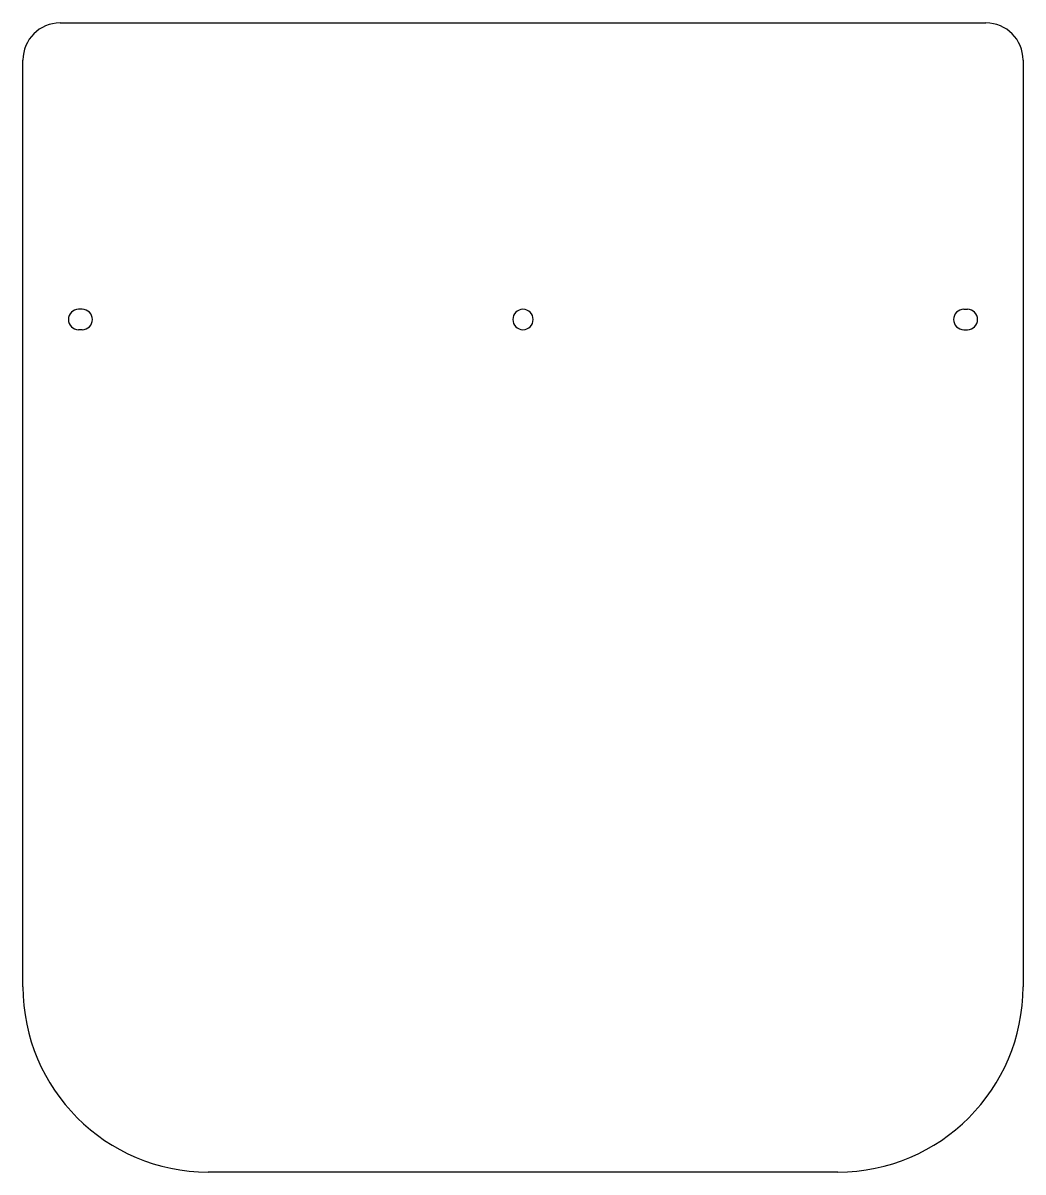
# Model space of a CAD drawing. Header units: millimetres. Extents: x 98 to 368, y 105 to 415.
import ezdxf

# ---------------------------------------------------------------- set-up
doc = ezdxf.new("R2010")
doc.units = ezdxf.units.MM
doc.header["$MEASUREMENT"] = 0
doc.layers.add('INTERIOR_PROFILES', color=7, linetype='Continuous')
doc.layers.add('OUTER_PROFILES', color=7, linetype='Continuous')

msp = doc.modelspace()

# ---------------------------------------------------------------- linework, layer by layer
at = {"linetype": 'Continuous'}
for p, q in [((114.22, 337.76), (113.22, 337.76)), ((352.21, 337.76), (353.21, 337.76)), ((114.22, 332.26), (113.22, 332.26)), ((352.21, 332.26), (353.21, 332.26))]:
    msp.add_line(p, q, dxfattribs=at)
at = {"layer": 'INTERIOR_PROFILES', "extrusion": (0, 0, -1)}
msp.add_circle((-233.21, 335.01), 2.75, dxfattribs=at)
at = {"layer": 'INTERIOR_PROFILES'}
for centre, start, end in [((113.22, 335.01), 90, 270), ((114.22, 335.01), 270, 90), ((352.21, 335.01), 90, 270), ((353.21, 335.01), 270, 90)]:
    msp.add_arc(centre, 2.75, start, end, dxfattribs=at)
at = {"layer": 'OUTER_PROFILES'}
for p, q in [((108.22, 415.01), (358.21, 415.01)), ((98.22, 155.01), (98.22, 405.01)), ((368.21, 405.01), (368.21, 155.01)), ((318.21, 105.01), (148.22, 105.01))]:
    msp.add_line(p, q, dxfattribs=at)
for centre, radius, start, end in [((108.22, 405.01), 10, 90, 180), ((358.21, 405.01), 10, 0, 90), ((148.22, 155.01), 50, 180, 270), ((318.21, 155.01), 50, 270, 0)]:
    msp.add_arc(centre, radius, start, end, dxfattribs=at)

doc.saveas('drawing.dxf')
